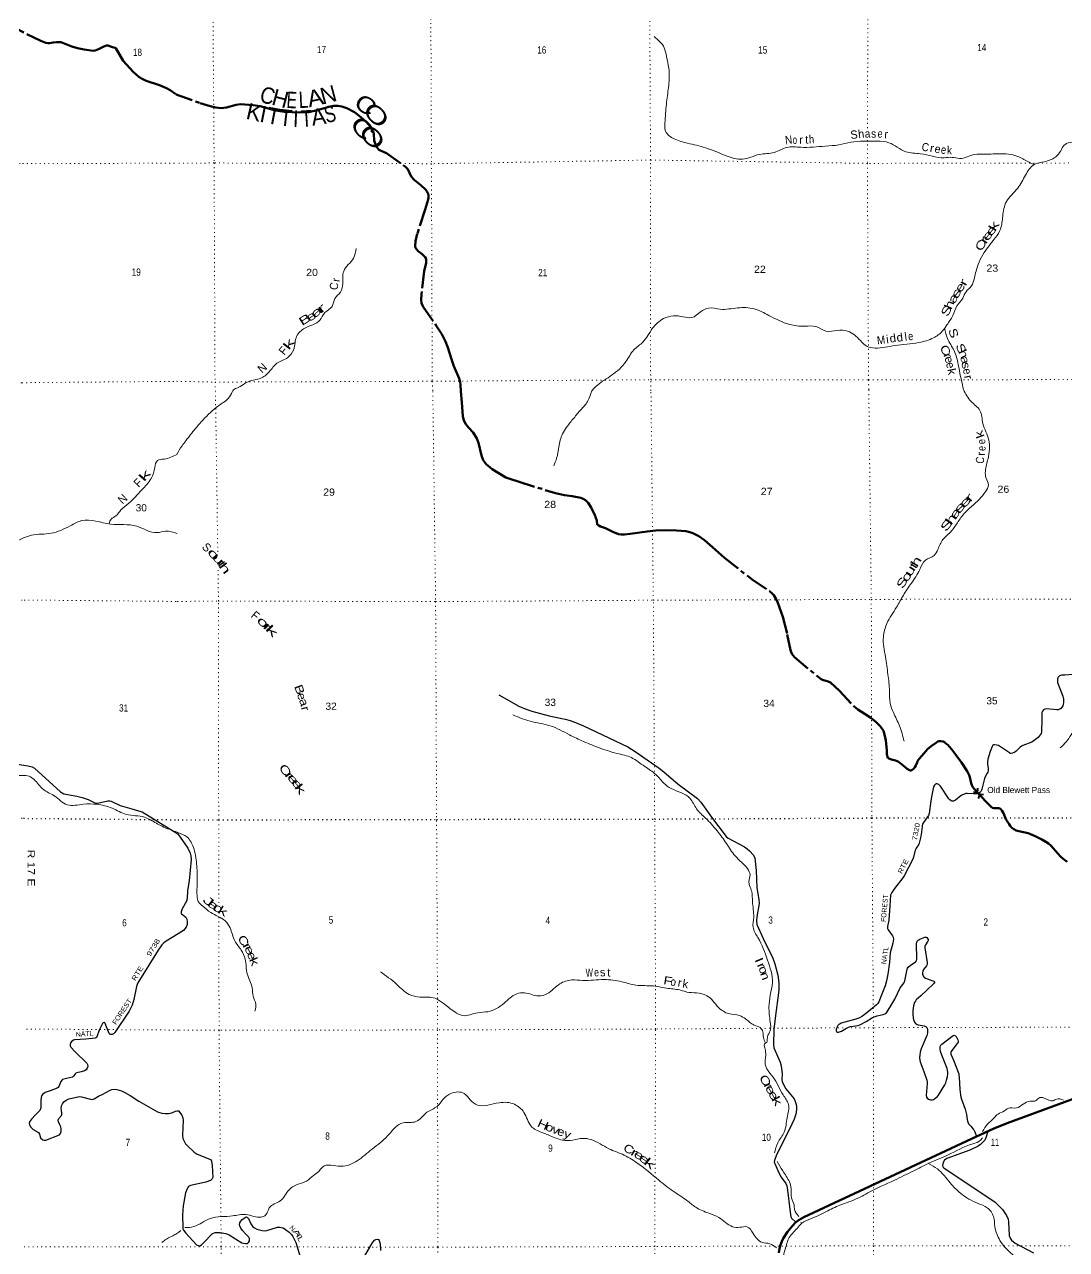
# Model space of a CAD drawing. Header units: feet. Extents: x -8 to 250644, y -192250 to 1368.
# Drawn here: x 58582 to 83934, y -66628 to -36819 of the extents above; entities that cross this region are included whole.
import ezdxf
from ezdxf.enums import TextEntityAlignment as Align

# ---------------------------------------------------------------- set-up
doc = ezdxf.new("R2010")
doc.units = ezdxf.units.FT
doc.header["$LTSCALE"] = 70
doc.linetypes.add('DOTTED', pattern=[1.5, 0.3, -1.2])
doc.linetypes.add('LONG_DASH_SHORT_DASH', pattern=[9.9, 6, -1.2, 1.5, -1.2])
for name, color, linetype, lineweight in [('11', 7, 'LONG_DASH_SHORT_DASH', 60), ('20', 7, 'Continuous', 70), ('29', 7, 'Continuous', 25), ('39', 7, 'Continuous', 13), ('43', 7, 'Continuous', 40), ('6', 7, 'DOTTED', 25), ('7', 7, 'DOTTED', 13)]:
    doc.layers.add(name, color=color, linetype=linetype, lineweight=lineweight)
for name, color, linetype in [('12', 7, 'Continuous'), ('30', 7, 'Continuous'), ('41', 7, 'Continuous')]:
    doc.layers.add(name, color=color, linetype=linetype)

msp = doc.modelspace()

# ---------------------------------------------------------------- linework, layer by layer
at = {"layer": '11'}
for points in [[(58196.68, -36819.41), (58638.89, -37050.95), (58980.42, -37216.72), (59104.58, -37266.14), (59148, -37272.12), (59193.33, -37271.77), (59280.79, -37261), (59362.31, -37249.76), (59414.96, -37247.44), (59467.04, -37253.14), (59530.11, -37271.92), (59734.31, -37351.59), (59871.35, -37391.15), (60035.41, -37428.35), (60251.21, -37461.19), (60303.46, -37454.89), (60383.53, -37420.62), (60493.53, -37359.34), (60553.39, -37336.5), (60582.02, -37331.71), (60612.23, -37332.45), (60727.09, -37370.47), (60790.06, -37390.84), (60805.4, -37398.29), (60986.66, -37702.06), (61223.27, -37974.74), (61375.65, -38102), (61459.65, -38152.41), (61543.01, -38190.31), (61863.32, -38297.36), (62033.46, -38367.63), (62126.61, -38420.07), (62264.8, -38517)], [(62269.53, -38518.74), (62853.56, -38732.26), (63097.01, -38805.43), (63236.64, -38836.95), (63364.01, -38856.43), (63494.29, -38842.72), (63734.42, -38775.28), (63839.22, -38758.66), (64149.63, -38779.21), (64318.13, -38807.53), (64685.35, -38909.57), (64902.57, -38945.03), (65277.71, -38961.97), (65503.98, -38951.55), (65736.35, -38895.4), (65983.43, -38823.94), (66110.2, -38802.11), (66208.53, -38799.52), (66305.24, -38813.51), (66426.95, -38854.82), (66610.62, -38955.43), (66769.11, -39074.4), (66875.64, -39168.55), (66971.32, -39270.59), (67064.93, -39413.23), (67083.39, -39477.5), (67086.75, -39645.46), (67134.41, -39776.51), (67206.89, -39868.13), (67387.58, -39946.45), (67851.52, -40283.09), (67904.8, -40337.43), (67992.85, -40519.99), (68063.3, -40599.63), (68222.51, -40727.44), (68345.03, -40845.16), (68380.54, -40891.81), (68405.75, -40939.19), (68413.05, -40969.98), (68414.82, -40999.29), (68410.76, -41042.07), (68403.55, -41075.35), (68330.05, -41321.54), (68139.18, -41914.09), (68092.55, -42094.75), (68084.33, -42211.73), (68096.43, -42251.8), (68119.22, -42287.51), (68161.01, -42331.81), (68260.79, -42407.25), (68326.86, -42478.38), (68354.05, -42525.3), (68357.29, -42569.96), (68351.95, -42618.38), (68307.16, -42819.15), (68242.37, -43384.1), (68231.78, -43522.82), (68243.25, -43602.62), (68280.39, -43692.13), (68606.64, -44157.49), (68733.33, -44356.47), (68824.21, -44535.74), (68881.31, -44679.33), (68971.08, -44960.12), (69029.12, -45133.06), (69156.53, -45432.64), (69180.78, -45520.11), (69190.91, -45591.38), (69198.64, -45744.65)], [(69198.64, -45744.65), (69219.39, -46015.85), (69242.84, -46353.84), (69267.77, -46458.81), (69318.3, -46547), (69383.26, -46624.34), (69500.87, -46749.17), (69586.47, -46889.67), (69631.07, -46998.15), (69704.5, -47309.3), (69743.11, -47416.67), (69811.06, -47516.71), (69962.56, -47636.35), (70296.51, -47839.29), (70412.4, -47882.55), (70591.76, -47940.86), (71497.58, -48222.96), (71719.84, -48275.14), (71904.44, -48296.78), (72114.54, -48336.32), (72178.43, -48360.14), (72230.53, -48391.77), (72296.85, -48455.84), (72367.95, -48569.07), (72454.76, -48757.32), (72506.36, -48889.31), (72510.51, -48906.75), (72515.27, -48969.84), (72524.5, -48989.98), (72555.15, -49013.15), (72595.44, -49032.13), (72714.2, -49072.65), (72915.85, -49173.65), (72973.42, -49198.42), (73033.48, -49218.23), (73097.43, -49229.05), (73181.97, -49230.24), (73314.77, -49216.08), (73734.74, -49157.71), (73945.84, -49133.19), (74172.03, -49125.67), (74443.96, -49132.52), (74671.69, -49148.36), (74771.16, -49168.65), (74844.29, -49193.52), (74989.6, -49270.48), (75122.68, -49367.88), (75324.92, -49540.47), (75615.98, -49800.26), (76284, -50325.17), (76704.03, -50607.36), (76765.53, -50654.85), (76809.38, -50703.3), (76869.06, -50799.63), (76910.36, -50893.92), (77029.26, -51233.83), (77141.13, -51659.17), (77221.86, -52039.8)], [(77221.86, -52039.8), (77255.1, -52135.79), (77318.28, -52216.71), (77890.15, -52694.18), (77965.04, -52750.88), (78000.23, -52768), (78135.87, -52806.02), (78192.49, -52830.73), (78409.83, -53031.74), (78758.18, -53408.42), (78853.75, -53486.56), (79032.22, -53600.6), (79171.4, -53689.26), (79303.23, -53794.21), (79410.79, -53898.85), (79479.83, -54005.58), (79508.96, -54096.4), (79536.34, -54238.19), (79566.43, -54479.7), (79564.21, -54572.89), (79567.47, -54609.66), (79577.58, -54641.8), (79590.26, -54661.75), (79609.79, -54676.29), (79679.52, -54701.57), (79772.86, -54727.91), (79814.3, -54742.57), (79849.09, -54762.54), (79881.97, -54786.58), (79959.95, -54852.01), (80059.57, -54928.86), (80111.8, -54962.42), (80124.72, -54968.23), (80138.11, -54969.63), (80148.04, -54968.29), (80160.55, -54964.33), (80179.11, -54954.65), (80209.4, -54930.99), (80228.33, -54911.75), (80247.35, -54887.43), (80269.52, -54849.17), (80300.97, -54774.65), (80312.66, -54747.54), (80327.13, -54719.69), (80349.07, -54688.63), (80474.03, -54546.56), (80555.47, -54455.04), (80638.24, -54377.46), (80769.95, -54286.61), (80807.07, -54267.03), (80835.31, -54259.42), (80878.19, -54257.24), (80929.44, -54267.47), (80964.03, -54283.91), (80999.13, -54311.34), (81043.23, -54351.08), (81087.61, -54395.9), (81145.09, -54461.53), (81244.03, -54589.49), (81381.93, -54780.1), (81518.99, -54991.08), (81572.37, -55098.45), (81612.87, -55276.74), (81629.44, -55329.1), (81654.5, -55376.67), (81687.75, -55416.78), (81974.54, -55726.9), (82091.77, -55850.92), (82107.66, -55866.34), (82130.29, -55878.46), (82171.27, -55886.11), (82285.25, -55889.51), (82315.81, -55899.22), (82334.44, -55912.67), (82362.46, -55949.13), (82397.04, -56011.49), (82458.81, -56152.78), (82503.27, -56228.67), (82535.93, -56277.4)], [(82535.93, -56277.41), (82564.37, -56319.83), (82605.7, -56366.03), (82652.34, -56400.11), (82712.65, -56428.93), (82776.21, -56448.98), (82998.8, -56500.24), (83171.78, -56573.25), (83329.78, -56649.28), (83431.5, -56706.57), (83494.61, -56747.33), (83563.27, -56804.5), (83715.11, -56981.35), (83789.71, -57065.96), (83850.74, -57121.6), (83947.31, -57194.93)]]:
    msp.add_lwpolyline(points, dxfattribs=at)
at = {"layer": '20'}
for points in [[(91778.52, -60630.81), (90356.64, -60914.04), (90315.79, -60923.54), (90269.26, -60936.85), (90225.57, -60950.15), (90145.79, -60982.47), (90047.01, -61033.79), (89943.48, -61102.21), (89720.81, -61255.3), (89066.66, -61738.62), (88954.75, -61809.3), (88822.95, -61871.81), (88743.91, -61904.34), (88643.22, -61934.75), (88572.95, -61953.76), (88472.6, -61975.9), (85800.69, -62386.83), (85657.08, -62413.74), (85502.24, -62456.2), (85160.01, -62570.26), (82493.02, -63550.47), (82149.03, -63692.71), (81746, -63880.47)], [(81746, -63880.47), (77542.04, -65838.92), (77428.06, -65903.54), (77336.88, -65971.97), (77264.7, -66048), (77148.93, -66196.98), (77040.55, -66355.92), (77004.46, -66433.79), (76973.59, -66512.66), (76953.17, -66603.02), (76937.97, -66705.67)]]:
    msp.add_lwpolyline(points, dxfattribs=at)
at = {"layer": '29'}
for points in [[(84096.54, -52637.13), (83891.7, -52648.24), (83814.88, -52655.93), (83790.41, -52660.52), (83763.48, -52672.23), (83733.84, -52700.31), (83724.66, -52715.61), (83715.49, -52744.68), (83710.9, -52792.11), (83715.98, -52827.38), (83842.6, -53166.43), (83856.94, -53234.32), (83863.05, -53310.83), (83856.28, -53370.79), (83846.23, -53398.05), (83829.41, -53421), (83797.3, -53459.25), (83772.83, -53477.61), (83749.89, -53489.85), (83730.01, -53495.97), (83699.72, -53497.5), (83448.06, -53475.21), (83407.36, -53477.61), (83372.19, -53497.5), (83346.19, -53525.05), (83333, -53561.18), (83329.99, -53731.7), (83325.31, -54034.62), (83314.09, -54071.3), (83295.74, -54104.96), (83271.28, -54138.62), (83241.25, -54168.26), (83144.36, -54244.2), (83086.42, -54278.89), (82874.46, -54362.02), (82838.97, -54380.89), (82810.24, -54403.33), (82708.47, -54503.19), (82674.14, -54525.74), (82622.15, -54547.16), (82577.8, -54556.35), (82559.45, -54554.82), (82544.39, -54545.77), (82304.24, -54378.91), (82275.79, -54363.55), (82237.56, -54352.84), (82179.46, -54346.71), (82159.58, -54349.78), (82141.07, -54359.31), (82121.35, -54384.97), (82075.38, -54508.71), (82022.38, -54694.02), (82010.49, -54769.02), (82010.48, -54816.54), (82027.31, -54922.04), (82030.37, -54946.52), (82029.6, -54977.12), (82018.14, -55010.78), (82005.9, -55039.85), (81953.15, -55128.6), (81938.33, -55168.61), (81876.69, -55430.03), (81866.98, -55452.48), (81852.22, -55479), (81826.22, -55505.01), (81797.17, -55526.43), (81761.15, -55537.34), (81729.23, -55539.27), (81662.49, -55538.31)], [(70124.63, -53127.56), (70607.38, -53407.77), (70760.01, -53472.77), (70924.37, -53528.21), (71346.46, -53641.5), (71738.65, -53720.06), (71860.67, -53753.66), (71988.1, -53801.71), (72185.98, -53884.32), (73263.34, -54399.6), (73439.65, -54511.32), (74026.91, -54917.88), (74139, -55002.94), (74485.57, -55308.47), (74953.03, -55656.98), (75033.39, -55742.08), (75295.19, -56106.9), (75655.75, -56577.36), (75704.31, -56622.35), (76097.91, -56827.2), (76167.3, -56880.43), (76224.54, -56924.78), (76316.97, -57035.67), (76348.28, -57105.88), (76381.3, -57403.95), (76396.04, -57824.82), (76449.86, -58114.87), (76454.54, -58211.2), (76399.94, -58532.47), (76390.76, -58632.3), (76402.07, -58722.91), (76550.33, -59060.34), (76790.43, -59535.26), (76839.53, -59678.25), (76909.51, -59955.16), (76931.86, -60136.55), (76933.64, -60317.8), (76842.92, -60998.26), (76811.83, -61285.99), (76801.87, -61634.16), (76813.68, -61722.11), (76965.28, -62069.68), (76990.96, -62154.53), (77016.71, -62361.91), (77011.28, -62494.56), (77018.8, -62548.33), (77104.98, -62717.94), (77308.41, -62964.65), (77325.23, -63000.9), (77351.08, -63074.82), (77362.16, -63133.95), (77364.01, -63222.66), (77345.55, -63333.53), (77307.91, -63457.83), (77198.28, -63703.43), (76876.11, -64323.88), (76826.62, -64464.49), (76822.92, -64501.45), (76834, -64538.41), (76933.73, -64760.16), (76992.82, -64867.34), (77107.32, -65018.88), (77129.48, -65078.01), (77144.26, -65181.5), (77208.8, -65720.14), (77225.51, -65831.98), (77242.5, -65862.17), (77346.95, -65964.41)], [(58410, -54818.63), (58663.85, -54858.21), (58766.18, -54885.76), (58826, -54919.06), (59460.42, -55493.05), (59537.19, -55539.25), (59855.06, -55592.9), (59987.42, -55626.91), (60127.13, -55677.19), (60275.24, -55748.61), (60317.8, -55762.8), (60361.09, -55763.99), (60611.7, -55712.1), (60654.27, -55710.07), (60693.78, -55719.44), (60909.88, -55822.49), (61194.01, -55908.61), (61359.63, -55949.4), (61447.87, -55981.14), (62313.51, -56511.35)], [(81662.49, -55538.31), (81520.63, -55531.9), (81485.22, -55535.61), (81448.52, -55544.79), (81407.23, -55560.09), (81372.78, -55582.26), (81229.85, -55697.81), (81202.23, -55713.19), (81183.98, -55717.7), (81153.4, -55717.7), (81124.34, -55708.52), (81095.29, -55687.1), (81070.64, -55661.01), (80868.19, -55353.19), (80847.56, -55329.05), (80824.62, -55313.75), (80800.16, -55303.04), (80784.86, -55299.98), (80761.93, -55298.45), (80746.69, -55302.88), (80735.93, -55309.16), (80720.64, -55325.99), (80701.61, -55367.73), (80654.99, -55573.01), (80633.18, -55711.29)], [(80633.18, -55711.29), (80591.43, -56019.13), (80586.84, -56043.61), (80577.29, -56065.55)], [(80577.29, -56065.55), (80455.85, -56235.15), (80430.7, -56281.6), (80424.9, -56312.57), (80421.03, -56335.8), (80398.54, -56527.53), (80392.01, -56558.4), (80382.7, -56609.76), (80346, -56742.88), (80330.68, -56781.26), (80274.13, -56862.23), (80250.53, -56908.82), (80240.48, -56946.38), (80215.26, -57077.97), (80196.16, -57130.25), (79983.59, -57538.54), (79954.94, -57583.14), (79750.52, -57844.94), (79682.34, -57940.96), (79665.52, -57974.63), (79654.93, -58008.83), (79639.35, -58263.78), (79607.36, -58613.24), (79577.6, -58770.28), (79577.6, -58793.23), (79582.78, -58814.17), (79597.48, -58849.85), (79702.54, -58992.87), (79716.76, -59028.87), (79722.88, -59076.3), (79709.79, -59175.27), (79643.38, -59411.55), (79625.53, -59637.83), (79584.4, -59925.25), (79553.14, -60089.23), (79519.5, -60208.58), (79442.35, -60416.76), (79365.05, -60603.36), (79343.64, -60640.08), (79312.3, -60677.44), (79118.17, -60838.81), (78967.47, -60946.1), (78881.83, -60998.13), (78809.91, -61025.96), (78453.77, -61119.57), (78425.38, -61132.77), (78397.86, -61152.66), (78373.39, -61178.68), (78350.91, -61213.37), (78329.04, -61270.48), (78330.47, -61307.94), (78341.28, -61324.04), (78361.15, -61336.28), (78387.15, -61340.87), (78413.33, -61332.77), (78459.02, -61314.86), (78578.3, -61239.88), (78626.36, -61217.25), (78680.75, -61203.16), (78862.82, -61175.58), (78908.6, -61158.78), (79058.09, -61078.38), (79212.91, -60985.88), (79275.04, -60956.78), (79327.6, -60938.44), (79469.81, -60907.84), (79512.63, -60894.07), (79537.02, -60880.64), (79550.86, -60869.59), (79573.8, -60840.52), (79685.9, -60661.79), (79758.31, -60535.29)], [(62313.51, -56511.35), (62553.48, -56862.31), (62608.88, -56984.27), (62627.35, -57050.8), (62636.24, -57138.3), (62587.9, -57659.99), (62546.34, -57890.93), (62538.7, -58093.03), (62523.17, -58151.76), (62420.87, -58335.14), (62394.66, -58410.87), (62394.66, -58447.83), (62400.21, -58461.64), (62507.47, -58542.84), (62535.01, -58588.27), (62542.8, -58650.77), (62542.4, -58721.33), (62518.21, -58785.32), (62487, -58824.81), (62446.83, -58862.16), (62320.21, -58947.5)], [(62320.21, -58947.5), (62030.56, -59123.56), (61973.38, -59164.12), (61925.16, -59212.8), (61831.08, -59344.07), (61341.41, -60137.67), (61325.23, -60176.24), (61310.06, -60225.24), (61243.75, -60542.16), (61199.53, -60685.29), (61124.9, -60831.8), (60779.99, -61346.55), (60747.54, -61376.92), (60715.11, -61393.15), (60691.82, -61398.26), (60666.46, -61393.15), (60639.81, -61374.47), (60548.4, -61127.7), (60533.72, -61112.28), (60516.47, -61105.14), (60492.15, -61109.2), (60476.12, -61126.69), (60395.84, -61289.8), (60338.1, -61449.94), (60329.99, -61466.16), (60320.89, -61477.36), (60297.9, -61485.15), (60071.33, -61508.25), (59802, -61528.07), (59770.53, -61534.36), (59734.08, -61559.46), (59701.65, -61595.97), (59693.55, -61636.53), (59695.92, -61669.39), (59712.81, -61700.47), (59808.06, -61807.86), (60102.72, -62093.85), (60117.18, -62129.39), (60119.2, -62171.99), (60105.01, -62218.63), (60078.62, -62254.18), (60040.16, -62279.53), (59956.81, -62305.85), (59853.68, -62328.16), (59827.33, -62340.38), (59810.85, -62353.85), (59784.76, -62405.23), (59774.63, -62417.45), (59751.61, -62432.66), (59607.49, -62466.64), (59541.53, -62482.3), (59510.12, -62491.49), (59496.94, -62502.58), (59469.84, -62536.52), (59415.87, -62664.84), (59398.63, -62684.17), (59377.52, -62699.79), (59209.69, -62764.09), (59087.51, -62810.87), (59018.12, -62856.72), (58998.32, -62887.95), (58988.18, -62926.55), (58979.82, -63005.25), (58980.09, -63182.04), (58954.68, -63243.6), (58851.63, -63351.02), (58750.58, -63458.41), (58704.43, -63522.78), (58692.27, -63559.29), (58704.13, -63597.05), (58732.8, -63648.53), (58791.79, -63703.85), (58925.26, -63782.03), (58947.66, -63818.9), (58975.03, -63909.36), (59024.68, -63956.82), (59057.11, -63968.99), (59102.18, -63963.62), (59435.89, -63839.05), (59458.44, -63802.68), (59474.65, -63745.89), (59476.67, -63691.19), (59465.54, -63640.64), (59444.59, -63596.35)], [(79758.31, -60535.29), (79825.23, -60397.76), (79883.76, -60263.98), (79916.2, -60219.72), (79972.23, -60148.9), (79984.03, -60128.24), (79996.97, -60089.36), (80053.95, -59810.16), (80064.39, -59783), (80084.3, -59753.49), (80127.19, -59714.2), (80262.61, -59626.82), (80273.04, -59616.28), (80277.47, -59610.37), (80284.83, -59594.15), (80293.37, -59562.7), (80283.03, -59184.33), (80288.52, -59151.52), (80301.79, -59123.49), (80326.85, -59096.93), (80337.18, -59089.55), (80364.43, -59076.36), (80486.1, -59027.58), (80497.49, -59025.18), (80520.01, -59024.63), (80533.28, -59032.01), (80553.93, -59057.09), (80571.62, -59082.17), (80573.1, -59095.45), (80568.97, -59108.29), (80559.83, -59126.44), (80503.7, -59210.35), (80487.57, -59245.95), (80484.63, -59262.17), (80484.88, -59286.65), (80542.88, -59639.88), (80541.16, -59689.56), (80536.98, -59706.28), (80523.71, -59726.93), (80457.62, -59811.59), (80438.19, -59852.34), (80430.82, -59893.65), (80433.76, -59933.49), (80444.09, -59961.52), (80457.36, -59982.18), (80478, -60002.83), (80482.42, -60005.79), (80506.02, -60022.01), (80541.76, -60037.67), (80706.55, -60094.31), (80713.87, -60099.5), (80723.51, -60114.97), (80724.24, -60132.67), (80707.27, -60157.8), (80539, -60317.33), (80390.26, -60453.36)], [(80390.26, -60453.36), (80279.6, -60554.56), (80256.83, -60582.68), (80239.14, -60615.14), (80211.94, -60694.83), (80194.9, -60811.37), (80193.95, -60889.86), (80202.27, -61000.22), (80218.49, -61057.76), (80236.13, -61093.44), (80261.25, -61128.58), (80276, -61140.39), (80296.64, -61150.71), (80323.18, -61158.09), (80470.21, -61185.99), (80501.6, -61197.93), (80519.29, -61209.73), (80531.09, -61223.01), (80543.94, -61244.97), (80553.21, -61274.65), (80553.21, -61305.63), (80548.78, -61354.32), (80540.5, -61389.81), (80531.83, -61420.72), (80396.4, -61746.75), (80374.8, -61823.52), (80361.53, -61891.39), (80358.58, -61963.68), (80365.56, -62024.16), (80376.27, -62064.01), (80461.31, -62294.6), (80533.53, -62506.49), (80539.93, -62547.96), (80541.41, -62586.32), (80521.84, -62878.64), (80523.72, -62900.58), (80526.66, -62921.24), (80544.36, -62946.32), (80573.85, -62969.93), (80600.39, -62980.25), (80625.46, -62984.68), (80663.79, -62984.68), (80694.76, -62977.3), (80725.72, -62959.6), (80774.38, -62924.19), (80796.5, -62900.58), (80819.18, -62869.1), (80971.96, -62623.2), (80990.39, -62589.29), (80996.29, -62573.06), (81016.2, -62509.6), (81038.32, -62415.17), (81047.16, -62353.2), (81045.69, -62310.41), (81039.94, -62273.38), (81026.52, -62226.32), (80896.98, -61901.93), (80865.79, -61813.21), (80856.35, -61744.63), (80856.95, -61711.4), (80862.84, -61684.85), (80877.59, -61656.81), (80899.63, -61632.32), (81174.85, -61421.39), (81200.51, -61411.89), (81218.2, -61416.32), (81231.47, -61425.17), (81246.22, -61441.4), (81276.57, -61492.68), (81293.4, -61528.45), (81299.3, -61557.96), (81294.87, -61580.09), (81277.39, -61613.42), (81169.55, -61755.36), (81128.25, -61808.78), (81120.88, -61823.54), (81116.46, -61839.77), (81116.46, -61854.52), (81120.19, -61873.65), (81183.02, -62019.06), (81310.27, -62354.16), (81317.73, -62391.58), (81323.63, -62434.37), (81336.64, -62736.69), (81352.38, -62865.19), (81362.7, -62922.73), (81380.51, -62972.49), (81467.39, -63214.87), (81486.56, -63276.84), (81499.37, -63343.74), (81519, -63464.22), (81527.84, -63502.58), (81540.38, -63545.37), (81552.17, -63566.03), (81566.18, -63583.73), (81609.02, -63630.4), (81661.29, -63695.87), (81676.03, -63719.47), (81701.1, -63766.69), (81746, -63880.47)], [(60386.55, -62897.7), (60489.55, -62848.59), (60665.46, -62751.11), (60702.98, -62737.67), (60768.83, -62728.8), (60831.67, -62736.91), (60938.27, -62770.45), (61026.25, -62807.9), (61156.47, -62881.48), (61364.93, -63016.63), (61819.89, -63278.42), (61920.13, -63306.84), (62001.2, -63319.01), (62083.41, -63320.82), (62163.36, -63298.73), (62252.54, -63258.16), (62297.13, -63250.05), (62332.08, -63257)], [(59444.59, -63596.35), (59409.79, -63522.78), (59401.32, -63481.51), (59417.9, -63437.6), (59480.73, -63364.65), (59489.95, -63344.29), (59490.86, -63301.77), (59478.66, -63244.44), (59474.65, -63200.36), (59482.75, -63135.46), (59502.71, -63080.1), (59539.51, -63034.04), (59594.23, -62997.54), (59659.09, -62963.06), (59697.83, -62949.43), (59882.06, -62910.32), (59931.72, -62905.25), (59966.37, -62911.75), (60187.11, -62972.19), (60226.12, -62974.2), (60278.32, -62960.02), (60386.55, -62897.7)], [(62332.08, -63257), (62407.6, -63359.62), (62431.68, -63427.19), (62440.84, -63485.28), (62424.31, -63844.25), (62437.15, -63925.09), (62463, -63987.92), (62499.94, -64054.44), (62541.53, -64097.77), (62714.16, -64261.41), (62780.65, -64306.06), (63091.05, -64427.48), (63113.04, -64438.81), (63131.51, -64479.47), (63144.99, -64585.36), (63166.32, -64877.86), (63151.83, -64911.89), (63111.2, -64945.15), (62994.99, -64989.71), (62623.67, -65067.11), (62574.77, -65095.84), (62538.72, -65148.42), (62502.23, -65248.88), (62441.59, -65568.2), (62424.06, -65794.9), (62431.37, -66089.54), (62437.16, -66124.13), (62451.93, -66161.09), (62509.23, -66233.16), (62769.56, -66512.19), (62805.52, -66529.13), (62850.82, -66534.37), (62891.45, -66512.19), (62953.11, -66447.57), (63149.56, -66249.28), (63179.53, -66227.61), (63220.16, -66216.53), (63341.8, -66213.42), (63478.7, -66238.7), (63561.19, -66271.53), (63866.37, -66465.18), (63909.91, -66477.09), (63962.54, -66482.63), (64010.55, -66478.93), (64032.86, -66459.62), (64054.87, -66419.8), (64058.57, -66382.84), (64057.64, -66358.82), (64041.46, -66331.24), (63958.32, -66244.66)], [(82018.29, -63753.62), (81975.24, -63910.06), (81945.69, -63965.5), (81908.76, -64009.85), (81842.27, -64068.99), (81783.18, -64109.64), (81582.67, -64214.14), (81026.02, -64412.71), (80966.92, -64457.06), (80929.98, -64512.5), (80918.9, -64586.42), (80926.29, -64615.98), (80947.32, -64643.03), (82194.81, -65477.5), (82287.33, -65562.14), (82375.98, -65658.23), (82475.7, -65802.38), (82510.79, -65891.08), (82521.22, -65953.62), (82540.99, -66286.23), (82562.5, -66349.38), (82595.74, -66401.12), (82681.59, -66477.39), (83128.35, -66710.45)], [(63958.32, -66244.66), (63883.09, -66166.31), (63845.27, -66111.19), (63819.61, -66052.62), (63816.65, -66016.95), (63824.03, -65976.29), (63845.27, -65937.49), (63872.17, -65907.79), (63957, -65839.54), (63981.93, -65835.85), (64004.09, -65845.09), (64018.86, -65856.18), (64034.56, -65876.5), (64089.95, -66002.01), (64140.75, -66076.08), (64177.68, -66103.8), (64235.86, -66128.96), (64360.51, -66164.78), (64421.45, -66170.33), (64481.08, -66164.78), (64737.23, -66085.32), (64763.09, -66083.48), (64791.24, -66085.73), (64830.26, -66088.89), (64876.43, -66103.67), (64935.53, -66138.78), (65022.33, -66207.16), (65042.64, -66227.49), (65074.26, -66259.04), (65111.2, -66310.78), (65184.7, -66456.98), (65384.88, -67130.73)], [(66859.92, -66780.27), (67037.05, -66469.9), (67098.25, -66399.48), (67131.49, -66381), (67168.41, -66372.45), (67194.28, -66384.69), (67212.75, -66410.56), (67231.91, -66488.14), (67242.3, -66654.49)]]:
    msp.add_lwpolyline(points, dxfattribs=at)
at = {"layer": '39'}
for p, q in [((62313.95, -56482.46), (62237.26, -56449.85)), ((62382.18, -66161.82), (62341.12, -66204.25)), ((77472.22, -65964.52), (77484.03, -65995.25))]:
    msp.add_line(p, q, dxfattribs=at)
for points in [[(73900.45, -37112.89), (74145.65, -37383.06), (74201.38, -37598.14), (74257.58, -37883.7), (74256.3, -38298.53), (74204.64, -38701.62), (74167.4, -39154.95), (74181.21, -39418.64), (74387.61, -39602.49), (74714.2, -39706.98), (75151.49, -39820.79), (75655.68, -40012.67), (76048.52, -40096.57), (76464.18, -39980.96), (76825.95, -39930.16), (77128.92, -39809.28), (77466.87, -39806.97), (78068.18, -39778.7), (78391.87, -39748.29), (78683.15, -39685.89), (79326.72, -39659.34), (79612.63, -39695.64), (80022.46, -39916.36), (80382.87, -39964.24), (80956.84, -40061), (81149.9, -40051.62), (81333.15, -40078.56), (81698.64, -39981.42), (81942.02, -39975.73), (82362.38, -39962.79), (82777.31, -40042.51), (83021.58, -40171.73), (83140.6, -40221.26)], [(85168.61, -39633.32), (84713.88, -39630.56), (84213.24, -39672.24), (83869.85, -39765.21), (83794.23, -39890.57), (83662.48, -40044.51), (83397.69, -40159.09), (83150.68, -40225.21), (82935.14, -40486.45), (82746.1, -40799.87), (82472.67, -41129.96), (82382.48, -41484.99), (82328.2, -41795.47), (82049.24, -42202.12), (81784.71, -42661.04), (81692.32, -42987.88), (81619.17, -43181.7), (81489.33, -43321.53), (81409.9, -43479.14), (81268.3, -43665.37), (81165.26, -43903.68), (81023.91, -44128.17), (80912.27, -44281.97), (80700.09, -44442.5), (80340.75, -44557.73), (79761.87, -44632.16), (79275.44, -44691.87), (79080.04, -44652.93), (78918.16, -44509.05), (78606.86, -44281.62), (78351.25, -44263.23), (78079.79, -44281.2), (77837.65, -44170.09), (77559.98, -44161.92), (77195.57, -44118.1), (76693.21, -43898.01), (76336.1, -43741.37), (75931.57, -43713.93), (75507.32, -43747.04), (75221.47, -43718.79), (75030.97, -43812.72), (74814.62, -43951.13), (74607.29, -43932.41), (74369.75, -43907.86), (74130.81, -43975.94), (73856.81, -44219.46), (73627.61, -44545.23), (73407.6, -44738.03), (73214.33, -45021.27), (72866.49, -45353.89), (72520.05, -45593.87), (72414.1, -45695.28), (72382.63, -45734.58)], [(66650.08, -42267.13), (66585.26, -42505.19), (66347.95, -42820.95), (66325.78, -43119.12), (66270.83, -43328.92), (66135.09, -43488.93), (66065.95, -43680.7), (65889.9, -43828.91), (65766.4, -44015.01), (65401.55, -44208.8), (65203.7, -44407.49), (65131.36, -44724.14), (64983.83, -44926.51), (64725.2, -45061.18), (64535.47, -45269.89), (64317.25, -45430.46), (64094.31, -45484.34), (63953.91, -45547.73), (63779.59, -45653.63), (63665.3, -45710.79), (63633.98, -45763.08)], [(80967.93, -44211.26), (81036.15, -44458.33), (81201.08, -44759.25), (81297.81, -45088.83), (81358.11, -45386.45), (81399.55, -45569.41), (81429.7, -45707.8)], [(63636.44, -45759.09), (63539.24, -45917.04), (63298.14, -46100.42), (62930.49, -46438.9), (62741.64, -46650.42), (62506.6, -46950.55), (62414.2, -47073.42), (62288.51, -47280.63)], [(72382.63, -45734.58), (72280.58, -45992.66), (72115.85, -46196.1), (71947.1, -46395.53), (71772.33, -46621.13), (71671.89, -46780.24), (71583.55, -47092.33), (71529.36, -47374.2), (71459.07, -47555.43)], [(81427.42, -45704.27), (81612.7, -45991.31), (81825.76, -46208.55), (81900.18, -46528.56), (82044.96, -46931.05), (82024.98, -47386.02), (81960.74, -47686.01), (81976.86, -47861.13), (82035.18, -48020.12), (81960.87, -48191.29), (81814.21, -48370.56), (81436.51, -48729.18), (81257.73, -48974.92), (81093, -49190.44), (80926.25, -49349.61), (80803.73, -49597.31), (80711.32, -49738.29), (80500.36, -49857.23), (80365.77, -50080.78), (80154.86, -50419.14), (79964.02, -50707.16), (79799.31, -50999.18), (79564.3, -51393.92), (79477.96, -51720.1), (79530.33, -52207.22), (79588.7, -52631.92), (79626.98, -53036.52), (79643.13, -53338.46), (79721.55, -53563.86), (79870.33, -53881.8), (79980.95, -54262.18)], [(87953.97, -45681.07), (87872.33, -46155.45), (87826.16, -46376.92), (87834.25, -46582.24), (87695.63, -46735.34), (87528.89, -46948.86), (87418.45, -47277.07), (87364.3, -47736.09), (87350.36, -48243.38), (87235.94, -48762.84), (87081.32, -49225.96), (86844.35, -49862.27), (86764.07, -50279.03), (86772.17, -50564.88), (86886.78, -50846.62), (86999.37, -51080.04), (86993.41, -51371.94), (86939.22, -51653.8), (86710.24, -52096.86), (86507.38, -52515.73), (86210.08, -52958.83), (85952.94, -53246.9), (85478.76, -53510.99), (84865.9, -53682.58), (84449.94, -53692.97), (84154.6, -53932.76), (83931.62, -54269.12), (83778.94, -54422.23)], [(62288.51, -47280.63), (61979.5, -47393.96), (61817.75, -47427.52), (61750.46, -47597.18), (61665.71, -47865.66), (61434.08, -48143.2), (61118.23, -48469.67), (60928.09, -48632.12), (60808.25, -48771.93), (60692.06, -48855.32), (60640.3, -48967.87)], [(62296.89, -49205.67), (62016.19, -49146.83), (61809.5, -49184.01), (61311.22, -49026.3), (60672.76, -48978.32), (59971.64, -48892.5), (59696.7, -49017.26), (59230.91, -49199.73), (58752.13, -49247.34), (58364.64, -49399.06), (57876.55, -49559.53), (57335.19, -49581.38), (56992.76, -49549.5), (56714.14, -49428.54), (56536.84, -49405.59), (56278.56, -49314.71), (55767.12, -49296.07), (55552.34, -49090.08), (55424.79, -48982.18), (55250.75, -48846.41), (54977.97, -48695.2), (54533.24, -48420.29), (54240.28, -48261.17), (53950.4, -48261.14), (53527.8, -48282.18), (53195.18, -48211.95), (52967.7, -48211.5), (52575.21, -48183.21), (52167.02, -48288.75), (51766.3, -48268.11), (51377.56, -48234.53), (50740.67, -48403.46), (50103.75, -48597.8), (49679.58, -48981.41), (49322.41, -49449.16), (48966.88, -49564.41), (48627.13, -49631.2), (48129.48, -49866.26), (47653.64, -50050.82), (47355.67, -50342.93), (47100.03, -50344.68), (46716.65, -50508.46), (45988.33, -50865.97), (45737.3, -50954.31), (45261.9, -50907.22), (44616.51, -51024.46), (44163.22, -51269.29), (43623.13, -51478.46), (43322.07, -51611.46), (43111.27, -51695.49), (42883.28, -51916.61), (42471.72, -52080.59), (42342.47, -52317.14), (42196.03, -52392.68), (42073.69, -52459.99), (41830.13, -52759.78), (41604.9, -53091.67), (41282.91, -53404.08), (40922.92, -53753.01), (40383.57, -54070.95), (40023.25, -54371.54), (39861.59, -54578.1), (39524.11, -54683.15), (39187.94, -54981.56), (38989.56, -55115.87), (38829.3, -55231.78), (38774.19, -55417.47), (38393.52, -55726.53)], [(70461.79, -53615.48), (70883.82, -53774.17), (71370.15, -53882.49), (71840.42, -54103.55), (72184.09, -54266.34), (72588.04, -54429.08), (73052.26, -54569.62), (73385.87, -54678.06), (73548.66, -54786.64), (73713.47, -54899.24), (73970.73, -55096.31), (74173.74, -55315.57), (74370.7, -55438.21), (74581.72, -55520.58), (74770.64, -55647.25), (74933.47, -55904.79), (75150.55, -56128.07), (75431.96, -56437.85), (75659.1, -56747.68), (75872.18, -57049.47), (76030.97, -57208.37), (76171.67, -57359.24), (76234, -57514.2), (76205.91, -57671.24), (76224.02, -57771.87), (76276.3, -57918.78), (76292.43, -58162.35), (76322.67, -58540.78), (76308.66, -58782.35), (76425.27, -59037.92), (76660.51, -59585.28), (76777.19, -60136.76), (76727.03, -60436.74), (76694.94, -60726.65), (76725.17, -61090.98), (76723.22, -61306.38), (76658.95, -61459.42), (76612.76, -61604.4), (76610.75, -61604.4), (76606.78, -61781.55), (76602.83, -62077.47), (76641.05, -62228.42), (76795.83, -62431.62), (77039.08, -62866.24), (77169.75, -63097.64), (77137.68, -63421.76), (77065.42, -63770.08), (76908.74, -64033.91), (76832.27, -64278.41)], [(62074.55, -56397.23), (61791.05, -56256.06), (61504.05, -56109.16), (61058.72, -56041.72), (60715.47, -55888.98), (60340.41, -55794.88), (60018.29, -55791.05), (59625.85, -55805.83), (59300.27, -55586.5), (59045.6, -55435.17), (58923.97, -55309.11), (58695.17, -55113.28), (58350.83, -55097.52), (57933.39, -54987.59), (57603.81, -54772.32), (57252.04, -54847.25), (57039.54, -54977.63), (56554.24, -54954.78), (55954.68, -55173.09), (55578.58, -55283.22), (55204.96, -55469.64), (55084.96, -55585.28), (54898.79, -55739.64), (54549.38, -55866.93), (53734.96, -55993.39), (53477.85, -56075.73), (53055.98, -56173.46), (52415.05, -56089.08), (51976.15, -56080.01), (51581.38, -56048.49), (51294.28, -56161.25), (50869.94, -56222.58), (50436.74, -56163.11), (50187.24, -56180.94), (49809.69, -56314.47), (49034.26, -56849.55), (48616.32, -57261.33), (48363.4, -57367.81), (48188.64, -57423.39), (48108.23, -57440.06), (47973.27, -57426.89), (47742.36, -57513.08), (47232.31, -57699.88), (46877.76, -57960.15), (46340.03, -58221.67), (45771.99, -58465.28), (45621.84, -58587.17), (45459.06, -58926.68), (45283.37, -59141.4), (45170.65, -59440.29), (44973.08, -59695.45), (44609.08, -60046.42), (44229.13, -60121.55), (44089.38, -60293.72), (43848.97, -60464.57), (43484.21, -60702.75), (43228.14, -60940.18), (42766.35, -61118.6), (42415.72, -61362.72), (42207.07, -61466.88), (42054.39, -61512.25), (41944.3, -61605.66), (41817.66, -61632.72), (41687.26, -61698.07), (41556.73, -61745.3), (41368.21, -61849.32), (41090.95, -61929.78), (40972.66, -62001.1), (40651.41, -62124.16), (40345.95, -62200.79), (40104.78, -62258.85), (39942.24, -62336.51), (39761.31, -62372), (39565.05, -62522.4), (39195.58, -62659.9), (38742.06, -62870.49), (38226.13, -63081.51), (38087.24, -63380.57), (37992.48, -63655.17), (37838.24, -63769.03), (37694.22, -63904.97), (37556.38, -64061.02), (37303.54, -64179.59), (37133.08, -64275.43), (37132.37, -64275.96)], [(62313.95, -56482.46), (62533.01, -56588.98), (62691.83, -56844.51), (62768.28, -57245.05), (62786.47, -57659.72), (62784.55, -58066.35), (62806.68, -58158.94), (62919.24, -58271.58), (63112.19, -58426.43), (63465.91, -58633.49), (63582.5, -58802.5), (63701.14, -59120.46), (63855.92, -59341.77), (63952.43, -59563.13), (64000.74, -59921.42), (64121.39, -60259.51), (64143.55, -60462.81), (64211.92, -60662.05), (64207.92, -60740.56), (64187.84, -60827.14)], [(67240.04, -59868.53), (67635.99, -60174.19), (67943.5, -60421.56), (68208.77, -60483.75), (68572.5, -60515.67), (68769.46, -60634.28), (69048.83, -60845.43), (69237.74, -60933.86), (69611.49, -60865.12), (69858.65, -60840.76), (70248.45, -60637.14), (70557.86, -60407.41), (70746.74, -60381.09), (71090.39, -60457.31), (71293.33, -60406.82), (71606.76, -60163), (71898.11, -60068.15), (72161.36, -60080.02), (72685.83, -60059.48), (73111.86, -60111.48), (73457.51, -60193.74), (73885.54, -60215.55), (74247.27, -60273.64), (74560.76, -60321.7), (74697.41, -60361.86), (74932.53, -60383.81), (75183.74, -60452.06), (75328.45, -60574.74), (75477.19, -60745.73), (75714.35, -60888.47), (75975.59, -60936.57), (76126.33, -61016.98), (76337.36, -61169.8), (76478.04, -61228.07), (76546.39, -61328.67), (76558.47, -61465.54), (76608.93, -61603.38)], [(76875.62, -66586.6), (76714.4, -66487.96), (76519.47, -66451.88), (76314.45, -66240.67), (76159.68, -66073.71), (75986.87, -66087.94), (75810.03, -66071.98), (75476.4, -65848.79), (75231.22, -65746.32), (74911.67, -65597.61), (74696.61, -65434.72), (74362.98, -65207.51), (74007.24, -64934.02), (73514.82, -64539.86), (73175.16, -64332.78), (72797.34, -64174.05), (72365.24, -63954.97), (72158.26, -63922.93), (71921.15, -63965.39), (71669.96, -63965.59), (71374.54, -63861.14), (71165.53, -63778.77), (70910.29, -63630.01), (70733.37, -63291.96), (70506.25, -63094.86), (70128.46, -63056.91), (69601.98, -63111.68), (69429.13, -62987.01), (69282.4, -62832.12), (68954.85, -62832.38), (68778.05, -62963.37), (68619.34, -63144.67), (68370.2, -63289.8), (68107.01, -63515.47), (67793.53, -63543.9), (67604.67, -63654.77), (67415.82, -63864.28), (67038.11, -64184.65), (66678.48, -64466.76), (66278.62, -64601.95), (65828.5, -64622.44), (65740.11, -64731.21), (65611.52, -64825.93), (65444.77, -64960.93), (65199.63, -65053.73), (65020.81, -65176.66), (64801.84, -65442.56), (64536.63, -65615.89), (64448.25, -65793.11), (64432.18, -65805.2), (64343.77, -65839.49), (63968.08, -65776.71), (63646.47, -65809.85), (63095.88, -65874.7), (62702.06, -66070.28), (62482.44, -66096.06)], [(83861.33, -62990.95), (83692.56, -62965.65), (83606.16, -63007.99), (83393.13, -62941.73), (83258.5, -62943.85), (83182.15, -63006.32), (83049.53, -63020.51), (82882.76, -63089.09), (82713.98, -63183.83), (82507.01, -63196.08), (82426.64, -63254.52), (82267.91, -63331.14), (82171.47, -63425.83), (82012.76, -63576.93), (81890.69, -63755.28)], [(81886.24, -63912.12), (81844.05, -63967.6), (81653.17, -64054.31), (81042.35, -64330.58), (80586.24, -64528.22), (80202.47, -64717.75), (79748.38, -64939.54), (79099.38, -65252.08), (78912.53, -65354.89), (78466.46, -65530.38), (78124.88, -65683.64), (77729.05, -65873.18), (77491.96, -65990.12), (77377.45, -66113.01), (77170.53, -66368.83), (77076.16, -66670.86), (77060.11, -66787.63), (77096.29, -66827.86), (77160.62, -66928.46), (77158.65, -67113.67), (77086.42, -67558.61), (77108.59, -67872.62), (77076.49, -68090.06), (77028.29, -68186.72), (77040.38, -68313.53), (76966.05, -68410.22), (76889.72, -68563.27), (76903.87, -68887.36), (76920, -69110.79), (76845.7, -69338.33), (76751.32, -69630.29), (76737.3, -69799.4), (76765.47, -69966.46)], [(76897.79, -64488.9), (77029.47, -64712.21), (77192.31, -64983.84), (77234.54, -65146.86), (77244.65, -65374.33), (77306.98, -65541.36), (77317.06, -65658.11), (77417.9, -65825.42)], [(80575.78, -64535.63), (80791.24, -64664.94), (81106.82, -65008.92), (81356.05, -65258.34), (81784.14, -65507.62), (82005.21, -65610.11), (82155.97, -65827.4), (82192.2, -66072.96), (82314.86, -66405.02), (82614.36, -66744.99), (83104.74, -67016.36), (83570.99, -67203.2), (83713.47, -67275.88)], [(61926.31, -66455.56), (62036.49, -66376.25), (62239.06, -66266.09), (62341.12, -66204.25)]]:
    msp.add_spline(points, degree=3, dxfattribs=at)
at = {"layer": '43'}
for points in [[(81668.95, -55489.7), (81731.49, -55497.58), (81774.91, -55461.59), (81778.78, -55398.66)], [(81801.8, -55650), (81805.66, -55587.06), (81849.07, -55551.07), (81911.65, -55558.95)]]:
    msp.add_lwpolyline(points, dxfattribs=at)
at = {"layer": '6'}
for points in [[(31156.22, -56165.02), (32033.66, -56180.91), (37327.81, -56168.19), (42654.47, -56184.41), (47934.35, -56136.01), (53256.75, -56125.59), (58557.14, -56135.47), (62312.58, -56170.1)], [(62312.58, -56170.1), (63306.57, -56171.67), (68605.62, -56161.43), (73914.72, -56153.2), (79199.69, -56126.87), (84516.83, -56120.65), (89811.85, -56090.29)]]:
    msp.add_lwpolyline(points, dxfattribs=at)
at = {"layer": '7'}
for p, q in [((63284.17, -49651.71), (63228.56, -45763.01)), ((62326.66, -61288.73), (58563.63, -61261.74)), ((58571.3, -66563.24), (62341.16, -66561.01))]:
    msp.add_line(p, q, dxfattribs=at)
for points in [[(63097.29, -22430.52), (63174.48, -29556.4), (63153.2, -34868.63), (63196.35, -40188.47), (63217.44, -45520.54), (63228.56, -45763.01)], [(68416.27, -22436.44), (68447.25, -29570.69), (68462.25, -34892.74), (68483.23, -40206.69), (68502.06, -45500.52), (68516.18, -45748.17)], [(73823.37, -45732.16), (73816.74, -45464.18), (73813.66, -40117.89), (73784.8, -34830.17), (73734.99, -29661.34), (73733.98, -29566.76), (73739.2, -22430.25)], [(79023.77, -22422.66), (79105.36, -29586.42), (79106.29, -34910.58), (79091.63, -39362.96)], [(79090.74, -39633.64), (79088.88, -40198.62), (79117.61, -45468.22), (79123.44, -45712.13)], [(31134.36, -40275.61), (32007.52, -40251.35), (37307.56, -40249.36), (42625.7, -40239.28), (47937.78, -40217.13), (53207.6, -40209.17), (58533.81, -40205.12), (62268.62, -40193.2)], [(89740.78, -40188.21), (84411.78, -40188.4), (79088.88, -40198.62), (73813.66, -40117.89), (68483.23, -40206.69), (63196.35, -40188.47), (62268.62, -40193.2)], [(31141.69, -45607.61), (32034.3, -45587.18), (37289.33, -45550.66), (42607.44, -45526.48), (47927.58, -45508.34), (53245.8, -45532.5), (58517.87, -45536.25), (62283.22, -45501.86)], [(62283.22, -45501.86), (63217.44, -45520.54), (68502.06, -45500.52), (73822.78, -45464.14), (79117.61, -45468.22), (84414.36, -45458.18), (89769.7, -45486)], [(68516.18, -45748.17), (68584.26, -50863.12), (68608.41, -56087.13), (68632.97, -61284.6), (68636.23, -66570.85), (68659.6, -71875.2), (68612.64, -77181.62), (68616.29, -77856.84)], [(73928.39, -73979.73), (73941.34, -71774.58), (73915.19, -66554.59), (73938.04, -61262.29), (73914.72, -56153.2), (73881.3, -50828.73), (73823.37, -45732.16)], [(79123.44, -45712.13), (79184.36, -50808.43), (79199.69, -56126.87), (79237.08, -61229.91), (79240.36, -66538.3), (79243.63, -71846.69), (79244.9, -77165.15), (79234.1, -82439.33), (79243.41, -87775.9)], [(63310.23, -58195.6), (63306.57, -56171.67), (63301.29, -50849.19), (63290.5, -50094.75)], [(44470.4, -50867.74), (47940.9, -50854.55), (53257.25, -50842.16), (58573.56, -50823.73), (62297.96, -50858.41)], [(62297.96, -50858.41), (63301.29, -50849.19), (68584.26, -50863.12), (73881.3, -50828.73), (79184.36, -50808.43), (84499.48, -50798.18), (89810.59, -50779.88)], [(63346.28, -87885.11), (63375.14, -82498.19), (63357.8, -77201.89), (63372.61, -71877.38), (63367.32, -66562.95), (63315.83, -61292.84), (63310.8, -58508.45)], [(93491.08, -61204.68), (89831.16, -61205.42), (84532.11, -61215.65), (79237.08, -61229.91), (73938.04, -61262.29), (68632.97, -61284.6), (63315.83, -61292.84), (62326.66, -61288.73)], [(93510.81, -66503.61), (89844.48, -66525.88), (84535.39, -66538.13), (79240.36, -66538.3), (73915.19, -66554.59), (68636.23, -66570.85), (63367.32, -66562.95), (62341.16, -66561.01)]]:
    msp.add_lwpolyline(points, dxfattribs=at)

# ---------------------------------------------------------------- texts
at = {"layer": '12'}
for s, rotation, width, p in [('C', 344.728, 0.9, (64444.73, -38740.09)), ('E', 356.565, 0.7, (65073.48, -38855.49)), ('L', 2.482, 0.8, (65379.28, -38847.91)), ('A', 12.682, 1.1, (65697.89, -38795.09)), ('C', 326.349, 1.3, (66772.33, -38941.53)), ('T', 353.565, 0.95, (64918.54, -39286.71)), ('I', 357.517, 0.9, (65174.61, -39310.43)), ('T', 3.682, 0.85, (65456.58, -39303.99)), ('S', 13.349, 0.75, (66060.46, -39191.42)), ('O', 314.478, 1.5, (66999.46, -39161.27)), ('C', 310.138, 1.5, (66659.09, -39475.27)), ('O', 314.436, 1.5, (66899.27, -39698))]:
    msp.add_text(s, height=400, rotation=rotation, dxfattribs=dict(at, width=width)).set_placement(p, align=Align.CENTER)
for s, rotation, p in [('H', 345.245, (64758, -38812.85)), ('N', 14.922, (66025.98, -38717.97)), ('K', 347.162, (64124.51, -39148.4)), ('I', 348.728, (64354.74, -39196.47)), ('T', 349.245, (64606.96, -39242.74)), ('A', 8.533, (65764.55, -39257.31))]:
    msp.add_text(s, height=400, rotation=rotation, dxfattribs=at).set_placement(p, align=Align.CENTER)
at = {"layer": '30'}
for s, rotation, width, p in [('7320', 79.587, 1.2, (80293.31, -56681.48)), ('RTE', 62.497, 1.15, (79927.1, -57495.46)), ('NATL', 81.856, 1.05, (79543.64, -59692.61))]:
    msp.add_text(s, height=120, rotation=rotation, dxfattribs=dict(at, width=width)).set_placement(p)
msp.add_text('FOREST', height=120, rotation=84.77, dxfattribs=at).set_placement((79535.2, -58661.19))
for s, rotation, width, p in [('9738', 58.324, 1.3, (61765.46, -59311.22)), ('RTE', 58.324, 1.2, (61381.62, -59939.2)), ('FOREST', 56.176, 1.1, (61005.3, -60871.63)), ('NATL', 4.209, 1.05, (60050.3, -61439.61)), ('A', 313.347, 1.8, (65162.78, -66264.08)), ('T', 305.525, 1.7, (65199.76, -66324.69)), ('L', 298.69, 1.5, (65241.66, -66406.23))]:
    msp.add_text(s, height=120, rotation=rotation, dxfattribs=dict(at, width=width)).set_placement(p, align=Align.CENTER)
msp.add_text('N', height=120, rotation=314.475, dxfattribs=at).set_placement((65058.1, -66156.08), align=Align.CENTER)
at = {"layer": '41'}
for s, rotation, width, p in [('N', 6.652, 0.9, (77184.62, -39725.67)), ('o', 0.132, 0.7, (77325.87, -39724.52)), ('h', 2.928, 0.85, (77735.52, -39711.92)), ('a', 3.809, 0.9, (79098.55, -39572.2)), ('s', 0.637, 0.9, (79241.75, -39574)), ('e', 356.724, 0.8, (79394.65, -39571.94)), ('C', 350.151, 0.9, (80483.77, -39900.56)), ('r', 350.151, 1.05, (80644.13, -39925.51)), ('e', 350.711, 0.95, (80784.21, -39945.57)), ('e', 353.257, 0.85, (80932.57, -39965.3)), ('k', 358.927, 0.9, (81084.9, -39978.85)), ('e', 51.729, 1.75, (82177.75, -41893.9)), ('k', 59.517, 1.7, (82252.95, -41774.73)), ('r', 57.94, 1.75, (82011.02, -42112.43)), ('e', 52.058, 1.75, (82088.29, -42010.42)), ('C', 57.94, 1.4, (81929.89, -42242.37)), ('C', 78.561, 0.95, (66208.32, -43205.58)), ('e', 58.952, 1.5, (81426.47, -43264.09)), ('r', 62.345, 1.6, (81512.56, -43135.88)), ('a', 63.098, 1.5, (81263.48, -43529.9)), ('s', 66.138, 1.55, (81340.32, -43396.63)), ('a', 39.495, 1.9, (65745.82, -43889.95)), ('r', 39.524, 2, (65867.1, -43798.61)), ('S', 62.607, 1.45, (81099.73, -43831.88)), ('h', 67.329, 1.35, (81174.65, -43675.31)), ('B', 32.221, 1.65, (65455.71, -44080.09)), ('e', 31.802, 1.55, (65602.96, -44002.67)), ('M', 6.892, 0.9, (79433.08, -44594.57)), ('d', 7.104, 1.05, (79719.1, -44550.83)), ('d', 7.249, 1.05, (79888.95, -44530.86)), ('e', 5.846, 0.85, (80151.7, -44500.77)), ('S', 289.436, 1.3, (81091.7, -44361.91)), ('k', 52.777, 1.95, (65089.26, -44652.59)), ('C', 298.216, 1.3, (80899.92, -44789.6)), ('S', 292.867, 1.35, (81276.28, -44740.43)), ('r', 294.203, 1.45, (80958.06, -44912.04)), ('e', 288.286, 1.15, (80985.65, -45005.29)), ('h', 294.286, 1.4, (81338.22, -44875.05)), ('a', 288.424, 1.25, (81370.98, -45011.81)), ('k', 281.6, 1.15, (81047.94, -45283.93)), ('s', 281.6, 1.2, (81392.17, -45134.88)), ('r', 281.677, 1.1, (81452.68, -45420.13)), ('k', 109.584, 1.35, (81914.1, -46761.17)), ('e', 96.165, 0.85, (81959.33, -46961.13)), ('e', 85.655, 0.8, (81964.9, -47141.59)), ('C', 82.417, 0.85, (81927.26, -47434.59)), ('k', 49.454, 2.1, (61581.11, -47853.92)), ('r', 49.535, 2.05, (81642.32, -48394.36)), ('s', 51.874, 2.05, (81410.87, -48634.25)), ('e', 46.783, 1.95, (81535.38, -48505.71)), ('S', 52.31, 1.75, (81094.1, -49058.16)), ('h', 52.906, 1.8, (81202.43, -48915.54)), ('a', 53.731, 1.8, (81306.29, -48768.82)), ('o', 312.805, 1.95, (63111.12, -49775.37)), ('u', 310.518, 2, (63218.68, -49888.53)), ('t', 306.617, 1.65, (63304.43, -50003.99)), ('h', 306.687, 1.8, (63378.22, -50110.52)), ('u', 57.98, 1.7, (80207.29, -50164.49)), ('t', 58.146, 1.45, (80295.79, -50033.29)), ('h', 58.973, 1.6, (80358.14, -49936.31)), ('S', 60.176, 1.55, (80019.55, -50450.2)), ('o', 56.243, 1.6, (80119.49, -50308.28)), ('o', 318.306, 1.9, (64317.1, -51436.32)), ('r', 317.412, 2.15, (64436.93, -51546.51)), ('k', 313.811, 2.25, (64529.03, -51643.12)), ('B', 290.854, 1.35, (65180.59, -53037.29)), ('e', 287.288, 1.15, (65232.44, -53195.85)), ('a', 287.238, 1.2, (65285.44, -53341.98)), ('r', 284.833, 1.2, (65322.48, -53489.21)), ('C', 306.31, 1.5, (64842.12, -55018.91)), ('r', 307.99, 1.95, (64949.86, -55144.12)), ('e', 311.932, 1.9, (65047.14, -55252.31)), ('e', 310.592, 1.85, (65143.07, -55363.68)), ('k', 304.595, 1.85, (65209.97, -55475.71)), ('J', 322.48, 1.95, (63000.93, -58228.79)), ('a', 324.449, 1.75, (63117.27, -58322.87)), ('c', 329.845, 1.65, (63239.17, -58402.73)), ('k', 330.501, 1.65, (63360.55, -58480.3)), ('C', 300.89, 1.35, (63823.43, -59160.89)), ('r', 300.261, 1.65, (63915.84, -59289.67)), ('e', 296.895, 1.4, (63969.01, -59386.95)), ('e', 291.158, 1.25, (64022.05, -59515.38)), ('k', 292.822, 1.45, (64080.08, -59657.66)), ('I', 292.857, 1.5, (76361.43, -59623.21)), ('W', 2.86, 0.7, (72330.56, -59992.33)), ('e', 2.959, 0.8, (72504.16, -59982.21)), ('r', 292.857, 1.45, (76423.96, -59755.97)), ('o', 291.984, 1.25, (76468.02, -59860.38)), ('n', 289.872, 1.3, (76509.57, -60003.29)), ('F', 350.864, 1.3, (74220.8, -60186.7)), ('o', 351.296, 0.9, (74353.96, -60209.78)), ('k', 351.775, 1.05, (74648.63, -60261.39)), ('C', 303.743, 1.4, (76518.4, -62563.98)), ('r', 299.242, 1.65, (76591.95, -62679.81)), ('e', 299.228, 1.45, (76645.45, -62785.24)), ('e', 299.228, 1.45, (76722.24, -62923.74)), ('k', 299.178, 1.65, (76803.82, -63059.72)), ('H', 335.32, 1.35, (71157.8, -63677.08)), ('o', 336.052, 1.3, (71321.06, -63748.06)), ('v', 338.812, 1.3, (71474.56, -63807.2)), ('e', 341.714, 1.15, (71605.5, -63855.56)), ('y', 339.995, 1.25, (71761.14, -63913.17)), ('C', 333.664, 1.25, (73239.2, -64272.34)), ('r', 330.761, 1.65, (73371.77, -64350.16)), ('e', 329.263, 1.5, (73480.29, -64413.99)), ('e', 323.991, 1.7, (73606.39, -64508)), ('k', 321.351, 2, (73731.09, -64610.37))]:
    msp.add_text(s, height=200, rotation=rotation, dxfattribs=dict(at, width=width)).set_placement(p, align=Align.CENTER)
for s, rotation, p in [('r', 2.455, (77480.48, -39725.43)), ('t', 2.455, (77616.7, -39718.17)), ('S', 6.15, (78774.81, -39596.67)), ('h', 7.388, (78949.34, -39579.29)), ('r', 356.003, (79541.02, -39588.43)), ('r', 81.79, (66256.03, -43048.8)), ('i', 7.104, (79586.96, -44575.69)), ('l', 7.404, (80034.55, -44513.28)), ('F', 49.95, (64952.85, -44819.94)), ('N', 41.551, (64433.12, -45251.31)), ('e', 281.307, (81015.82, -45130.75)), ('e', 282.55, (81425.83, -45280.44)), ('r', 86.984, (81950.34, -47272.37)), ('F', 46.226, (61415.02, -48037.28)), ('N', 43.804, (61037.53, -48435.3)), ('S', 316.474, (62946.97, -49613.84)), ('F', 320.426, (64137.99, -51276.93)), ('s', 4.289, (72656.07, -59978.73)), ('t', 359.099, (72796.54, -59985.29)), ('r', 351.272, (74509.98, -60234.44))]:
    msp.add_text(s, height=200, rotation=rotation, dxfattribs=at).set_placement(p, align=Align.CENTER)
at = {"layer": '43'}
msp.add_text('Old Blewett Pass', height=150, dxfattribs=at).set_placement((82006.19, -55521.36))
at = {"layer": '6', "width": 1.25}
msp.add_text('R 17 E', height=175, rotation=270.073, dxfattribs=at).set_placement((58658.1, -56899.23))
at = {"layer": '7'}
for s, width, p in [('18', 0.85, (61220.31, -37583.61)), ('17', 0.85, (65698.7, -37516.43)), ('16', 0.85, (71056.44, -37525.57)), ('15', 0.85, (76431.39, -37525.95)), ('14', 0.85, (81762.74, -37467.85)), ('19', 0.85, (61189.99, -42930.27)), ('20', 1.1, (65435.02, -42939.11)), ('21', 0.85, (71079.46, -42944.3)), ('22', 1.1, (76330.55, -42862.95)), ('23', 1.1, (81986.11, -42835.03)), ('29', 1.1, (65847.95, -48284.65)), ('27', 1.1, (76496.16, -48267.54)), ('26', 1.1, (82255.29, -48214.61)), ('30', 1.05, (61286.04, -48666.73)), ('28', 1.1, (71228.76, -48584.82)), ('32', 1.05, (65905.25, -53494.89)), ('33', 1.05, (71238.75, -53400.3)), ('34', 1.05, (76559.79, -53425.65)), ('35', 1.05, (81984.09, -53362.7)), ('31', 0.85, (60882.69, -53537.3)), ('6', 0.85, (60958.31, -58764.09)), ('5', 0.85, (65982.87, -58696.47)), ('4', 0.85, (71260.04, -58706.4)), ('3', 0.85, (76679.43, -58698.77)), ('2', 0.85, (81914.5, -58745.17)), ('8', 0.85, (65899.44, -63954.5)), ('7', 0.85, (61042.17, -64108.86)), ('9', 0.85, (71323.08, -64247.59)), ('10', 0.85, (76520.85, -63985.79)), ('11', 0.65, (82092.05, -64106.67))]:
    msp.add_text(s, height=175, dxfattribs=dict(at, width=width)).set_placement(p)

doc.saveas('drawing.dxf')
